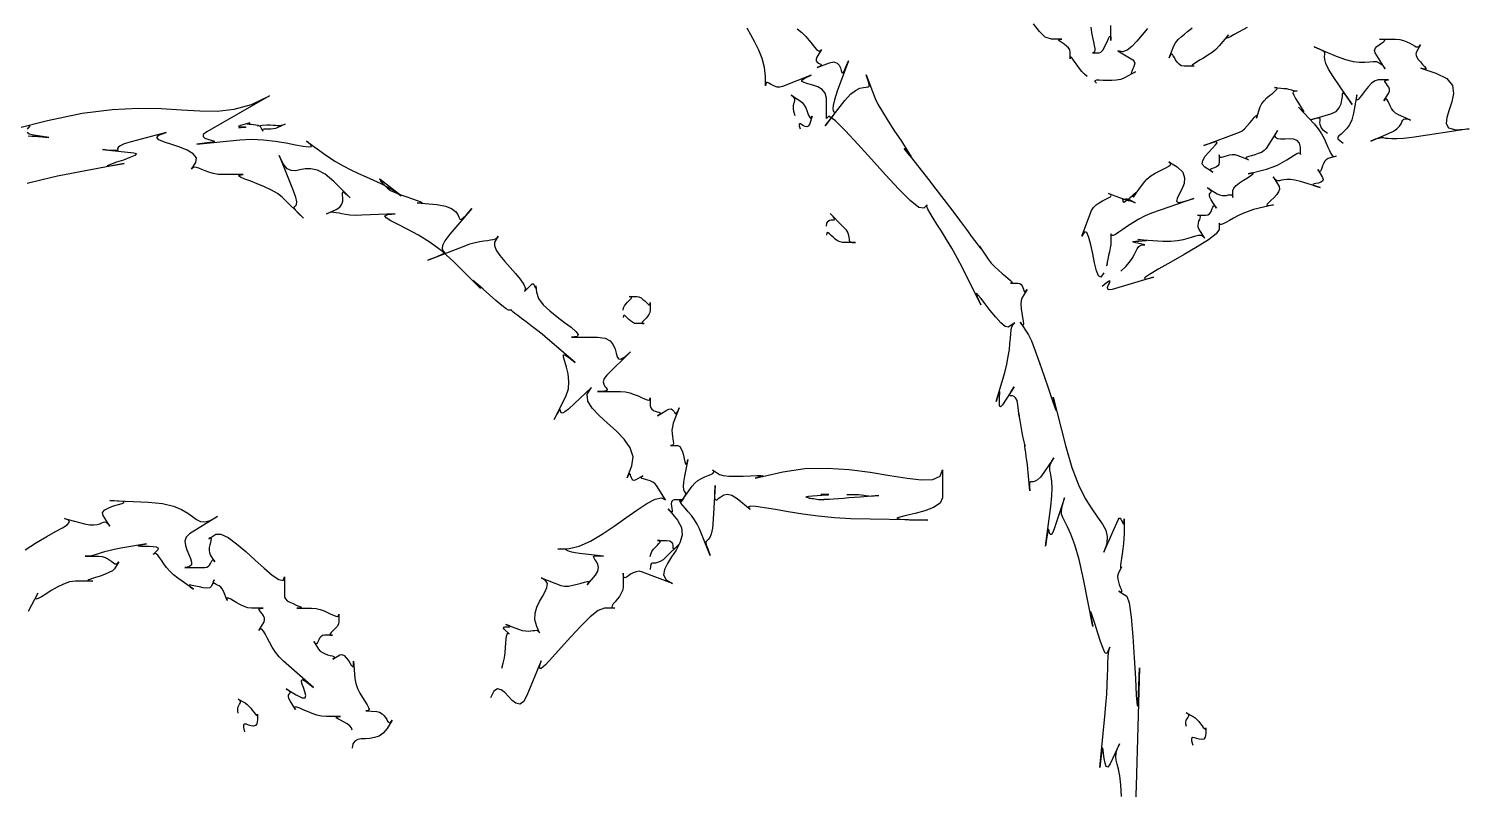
# Model space of a CAD drawing. Extents: x 20 to 243, y 20 to 241.
# Drawn here: x 123.4 to 229.7, y 131.6 to 187.8 of the extents above; entities that cross this region are included whole.
import ezdxf

# ---------------------------------------------------------------- set-up
doc = ezdxf.new("R2010")
doc.units = 0

msp = doc.modelspace()

# ---------------------------------------------------------------- linework, layer by layer
for points in [[(204.06, 131.1), (204.01, 131.96), (203.93, 132.62), (203.84, 133.11), (203.75, 133.48), (203.68, 133.78), (203.65, 134.04), (203.66, 134.3), (203.75, 134.61), (203.91, 135), (203.22, 133.51), (203.05, 133.27), (202.93, 133.31), (202.85, 133.56), (202.79, 133.9), (202.74, 134.27), (202.71, 134.56), (202.67, 134.7), (202.63, 134.58), (202.56, 134.12), (202.46, 133.24), (202.84, 137.01), (202.92, 137.87), (202.98, 138.65), (203.01, 139.36), (203.03, 139.98), (203.05, 140.52), (203.06, 140.99), (203.08, 141.38), (203.11, 141.7), (203.15, 141.95), (203.2, 142.12), (202.97, 141.65), (202.86, 141.69), (202.7, 142.02), (202.51, 142.54), (202.31, 143.16), (202.11, 143.79), (201.94, 144.33), (201.82, 144.68), (201.77, 144.75), (201.81, 144.44), (201.96, 143.66), (201.25, 147.15), (200.93, 148.59), (200.62, 149.68), (200.33, 150.46), (200.08, 151.01), (199.88, 151.4), (199.73, 151.69), (199.64, 151.95), (199.63, 152.24), (199.7, 152.62), (199.86, 153.16), (199.15, 151.01), (198.99, 150.6), (198.88, 150.44), (198.81, 150.44), (198.76, 150.56), (198.72, 150.7), (198.69, 150.82), (198.66, 150.83), (198.62, 150.67), (198.56, 150.28), (198.46, 149.58), (198.84, 152.51), (198.92, 153.29), (198.94, 153.89), (198.92, 154.36), (198.87, 154.71), (198.82, 154.99), (198.78, 155.2), (198.77, 155.39), (198.8, 155.59), (198.9, 155.81), (199.08, 156.1), (198.33, 155.01), (198.08, 154.68), (197.87, 154.48), (197.69, 154.38), (197.54, 154.34), (197.43, 154.34), (197.35, 154.33), (197.3, 154.3), (197.27, 154.2), (197.27, 154), (197.3, 153.67), (197.18, 155.01), (197.15, 155.28), (197.12, 155.58), (197.08, 155.9), (197.03, 156.21), (196.99, 156.5), (196.95, 156.74), (196.93, 156.93), (196.92, 157.04), (196.92, 157.06), (196.95, 156.96), (196.82, 157.51), (196.78, 157.71), (196.73, 157.97), (196.68, 158.27), (196.63, 158.57), (196.58, 158.86), (196.54, 159.11), (196.51, 159.29), (196.5, 159.38), (196.49, 159.35), (196.51, 159.18), (196.42, 160.01), (196.35, 160.33), (196.25, 160.53), (196.13, 160.63), (196.01, 160.67), (195.9, 160.67), (195.82, 160.68), (195.79, 160.72), (195.82, 160.82), (195.93, 161.01), (196.14, 161.34), (195.27, 160.01), (195.14, 159.87), (195.07, 159.92), (195.05, 160.1), (195.05, 160.36), (195.07, 160.63), (195.09, 160.86), (195.08, 161), (195.04, 160.98), (194.96, 160.76), (194.8, 160.26), (195.44, 162.41), (195.6, 163.03), (195.71, 163.59), (195.79, 164.09), (195.83, 164.54), (195.86, 164.93), (195.89, 165.26), (195.93, 165.55), (195.98, 165.77), (196.06, 165.95), (196.19, 166.06), (195.69, 165.76), (195.47, 165.8), (195.16, 166.07), (194.78, 166.48), (194.38, 166.97), (194, 167.47), (193.67, 167.89), (193.43, 168.17), (193.33, 168.23), (193.4, 167.99), (193.68, 167.39), (192.34, 170.08), (191.94, 170.86), (191.53, 171.58), (191.14, 172.23), (190.77, 172.83), (190.44, 173.35), (190.15, 173.79), (189.93, 174.16), (189.77, 174.45), (189.7, 174.66), (189.72, 174.77), (189.48, 174.54), (189.11, 174.59), (188.46, 175.1), (187.62, 175.94), (186.64, 177), (185.62, 178.14), (184.61, 179.27), (183.7, 180.25), (182.96, 180.98), (182.46, 181.32), (182.28, 181.16), (182.28, 182.65), (182.19, 183.02), (181.96, 183.29), (181.64, 183.48), (181.27, 183.62), (180.92, 183.71), (180.64, 183.8), (180.47, 183.88), (180.46, 183.99), (180.68, 184.14), (181.16, 184.36), (179.03, 183.51), (178.83, 183.46), (178.64, 183.47), (178.46, 183.53), (178.3, 183.61), (178.15, 183.69), (178.02, 183.76), (177.92, 183.81), (177.85, 183.8), (177.8, 183.73), (177.78, 183.57), (177.78, 184.26), (177.72, 184.93), (177.54, 185.58), (177.28, 186.21), (176.99, 186.79), (176.69, 187.33), (176.42, 187.82)], [(180.13, 187.78), (180.46, 187.51), (180.75, 187.21), (181, 186.92), (181.22, 186.65), (181.4, 186.42), (181.56, 186.25), (181.7, 186.15), (181.82, 186.14), (181.93, 186.25), (181.58, 185.69), (181.52, 185.53), (181.53, 185.41), (181.59, 185.32), (181.69, 185.25), (181.79, 185.2), (181.88, 185.16), (181.92, 185.12), (181.91, 185.07), (181.8, 185), (181.59, 184.91), (182.5, 185.26), (182.84, 185.33), (183.07, 185.25), (183.22, 185.09), (183.32, 184.89), (183.38, 184.69), (183.43, 184.54), (183.48, 184.49), (183.56, 184.59), (183.7, 184.89), (183.9, 185.42), (183.08, 183.18), (182.87, 182.54), (182.77, 182.12), (182.76, 181.86), (182.79, 181.72), (182.83, 181.65), (182.87, 181.59), (182.85, 181.51), (182.75, 181.35), (182.54, 181.07), (182.19, 180.61), (183.64, 182.48), (184.06, 182.94), (184.43, 183.23), (184.75, 183.39), (185.02, 183.45), (185.22, 183.47), (185.37, 183.49), (185.44, 183.55), (185.44, 183.68), (185.36, 183.94), (185.21, 184.37), (185.88, 182.62), (186.08, 182.22), (186.42, 181.64), (186.85, 180.95), (187.31, 180.23), (187.77, 179.55), (188.15, 178.96), (188.42, 178.53), (188.53, 178.34), (188.42, 178.45), (188.03, 178.93), (189.81, 176.65), (190.37, 175.93), (190.95, 175.17), (191.53, 174.4), (192.1, 173.65), (192.61, 172.97), (193.05, 172.38), (193.39, 171.93), (193.61, 171.64), (193.68, 171.56), (193.58, 171.72), (194.23, 170.76), (194.45, 170.47), (194.71, 170.2), (194.98, 169.95), (195.25, 169.72), (195.5, 169.52), (195.71, 169.34), (195.87, 169.2), (195.97, 169.1), (195.97, 169.03), (195.86, 169.01), (196.41, 169.01), (196.55, 168.98), (196.66, 168.9), (196.73, 168.79), (196.78, 168.67), (196.82, 168.55), (196.86, 168.44), (196.9, 168.37), (196.94, 168.35), (197.01, 168.4), (197.1, 168.53), (196.74, 167.94), (196.66, 167.72), (196.64, 167.44), (196.66, 167.11), (196.7, 166.78), (196.75, 166.46), (196.8, 166.19), (196.82, 165.99), (196.8, 165.89), (196.72, 165.93), (196.58, 166.12), (197.19, 165.19), (197.41, 164.74), (197.7, 164.01), (198.02, 163.11), (198.36, 162.14), (198.67, 161.2), (198.94, 160.39), (199.14, 159.82), (199.24, 159.6), (199.21, 159.82), (199.03, 160.58), (199.92, 157.01), (200.39, 155.39), (200.89, 154.11), (201.39, 153.11), (201.87, 152.33), (202.3, 151.72), (202.65, 151.21), (202.9, 150.76), (203.01, 150.3), (202.97, 149.77), (202.75, 149.13), (203.82, 151.54), (203.89, 151.64), (203.96, 151.64), (204.02, 151.58), (204.07, 151.47), (204.13, 151.36), (204.17, 151.26), (204.2, 151.21), (204.23, 151.23), (204.25, 151.35), (204.25, 151.61), (204.25, 150.51), (204.24, 150.16), (204.21, 149.78), (204.16, 149.39), (204.11, 149.02), (204.07, 148.67), (204.02, 148.38), (203.99, 148.15), (203.99, 148.01), (204, 147.98), (204.06, 148.07), (203.82, 147.53), (203.78, 147.36), (203.79, 147.16), (203.84, 146.95), (203.9, 146.75), (203.97, 146.56), (204.03, 146.4), (204.07, 146.28), (204.06, 146.21), (204, 146.2), (203.87, 146.26), (204.45, 145.9), (204.64, 145.41), (204.79, 144.35), (204.91, 142.92), (205.01, 141.34), (205.09, 139.82), (205.15, 138.58), (205.21, 137.82), (205.26, 137.77), (205.32, 138.63), (205.39, 140.61), (205.15, 131.88), (204.93, 125.88)], [(201.53, 184.25), (201.33, 184.42), (201.14, 184.63), (200.96, 184.85), (200.8, 185.08), (200.65, 185.29), (200.52, 185.47), (200.42, 185.6), (200.35, 185.68), (200.3, 185.67), (200.28, 185.57), (200.28, 186.08), (200.24, 186.23), (200.14, 186.37), (200, 186.5), (199.84, 186.63), (199.68, 186.73), (199.54, 186.83), (199.45, 186.9), (199.43, 186.96), (199.49, 186.99), (199.66, 187.01), (198.89, 187.01), (198.44, 187.17), (198, 187.58), (197.58, 188.15)], [(201.81, 187.89), (201.86, 187.5), (201.92, 187.13), (201.99, 186.81), (202.05, 186.54), (202.09, 186.31), (202.09, 186.15), (202.04, 186.04), (201.93, 186.01), (202.41, 186.01), (202.55, 186.06), (202.68, 186.21), (202.81, 186.41), (202.92, 186.64), (203.03, 186.87), (203.11, 187.06), (203.18, 187.2), (203.24, 187.23), (203.27, 187.15), (203.28, 186.91), (203.28, 188.01)], [(205.98, 187.81), (205.58, 187.33), (205.2, 186.87), (204.83, 186.47), (204.48, 186.19), (204.13, 186.07), (203.79, 186.15), (204.91, 185.48), (205.01, 185.37), (205.04, 185.23), (205.01, 185.07), (204.95, 184.91), (204.88, 184.76), (204.82, 184.63), (204.79, 184.53), (204.82, 184.48), (204.91, 184.5), (205.11, 184.59), (204.28, 184.15), (204.01, 184.04), (203.68, 183.99), (203.34, 183.96), (203, 183.96), (202.68, 183.97), (202.41, 183.98), (202.21, 183.98), (202.09, 183.94), (202.09, 183.88), (202.22, 183.76)], [(213.35, 187.86), (213.02, 187.7), (212.7, 187.53), (212.39, 187.36), (212.13, 187.21), (211.94, 187.11), (211.83, 187.08), (211.83, 187.15), (211.97, 187.33), (211.28, 186.51), (211.04, 186.26), (210.76, 186.03), (210.44, 185.82), (210.12, 185.62), (209.82, 185.45), (209.57, 185.3), (209.38, 185.17), (209.27, 185.08), (209.28, 185.03), (209.43, 185.01), (208.69, 185.01), (208.48, 185.05), (208.31, 185.16), (208.17, 185.31), (208.06, 185.48), (207.97, 185.65), (207.89, 185.79), (207.82, 185.88), (207.75, 185.9), (207.68, 185.83), (207.58, 185.63), (207.92, 186.51), (208.05, 186.75), (208.24, 186.98), (208.47, 187.19), (208.71, 187.39), (208.94, 187.57), (209.14, 187.72), (209.28, 187.84)], [(219.28, 180.05), (218.97, 180.28), (218.8, 180.5), (218.72, 180.7), (218.71, 180.87), (218.72, 181.01), (218.73, 181.12), (218.7, 181.18), (218.6, 181.19), (218.38, 181.15), (218.02, 181.05), (219.51, 181.49), (219.9, 181.68), (220.14, 181.94), (220.28, 182.24), (220.34, 182.54), (220.37, 182.79), (220.38, 182.97), (220.43, 183.04), (220.54, 182.96), (220.75, 182.69), (221.1, 182.2), (219.69, 184.26), (219.35, 184.8), (219.16, 185.22), (219.07, 185.52), (219.05, 185.73), (219.07, 185.87), (219.08, 185.98), (219.04, 186.06), (218.92, 186.15), (218.69, 186.28), (218.29, 186.45), (219.92, 185.76), (220.59, 185.51), (221.16, 185.37), (221.63, 185.32), (222.03, 185.32), (222.36, 185.34), (222.64, 185.36), (222.88, 185.35), (223.09, 185.27), (223.3, 185.11), (223.52, 184.82), (222.78, 186.01), (222.74, 186.17), (222.8, 186.32), (222.92, 186.46), (223.09, 186.6), (223.26, 186.71), (223.4, 186.81), (223.49, 186.89), (223.5, 186.95), (223.38, 186.99), (223.12, 187.01), (224.28, 187.01), (224.61, 186.98), (224.89, 186.91), (225.14, 186.82), (225.35, 186.71), (225.53, 186.61), (225.69, 186.51), (225.82, 186.45), (225.94, 186.44), (226.04, 186.48), (226.14, 186.59), (225.83, 186.08), (225.79, 185.91), (225.85, 185.72), (225.97, 185.52), (226.13, 185.33), (226.29, 185.15), (226.43, 184.99), (226.52, 184.87), (226.52, 184.8), (226.41, 184.8), (226.16, 184.86), (227.27, 184.51), (228.09, 184.1), (228.49, 183.59), (228.58, 183), (228.46, 182.39), (228.26, 181.79), (228.08, 181.24), (228.02, 180.78), (228.2, 180.46), (228.74, 180.31), (229.73, 180.38), (225.53, 179.76), (224.88, 179.68), (224.39, 179.65), (224.03, 179.65), (223.76, 179.67), (223.57, 179.69), (223.4, 179.72), (223.24, 179.72), (223.05, 179.69), (222.8, 179.62), (222.46, 179.49), (223.78, 180.04), (224.15, 180.22), (224.4, 180.4), (224.58, 180.59), (224.7, 180.76), (224.77, 180.91), (224.84, 181.03), (224.91, 181.11), (225.01, 181.14), (225.17, 181.12), (225.4, 181.03), (224.47, 181.44), (224.28, 181.56), (224.12, 181.72), (224, 181.9), (223.9, 182.09), (223.82, 182.27), (223.74, 182.42), (223.68, 182.54), (223.61, 182.59), (223.53, 182.57), (223.44, 182.46), (223.78, 183.01), (223.84, 183.17), (223.84, 183.32), (223.79, 183.46), (223.71, 183.6), (223.62, 183.71), (223.55, 183.81), (223.5, 183.89), (223.52, 183.95), (223.6, 183.99), (223.78, 184.01), (223.01, 184.01), (222.78, 183.94), (222.53, 183.76), (222.29, 183.51), (222.06, 183.23), (221.85, 182.95), (221.67, 182.71), (221.53, 182.55), (221.44, 182.5), (221.4, 182.61), (221.43, 182.91), (221.2, 181.56), (221.07, 181.06), (220.89, 180.68), (220.68, 180.39), (220.46, 180.17), (220.27, 180.01), (220.11, 179.88), (220.03, 179.77), (220.04, 179.66), (220.17, 179.52), (220.44, 179.33)], [(204.02, 169.89), (204.38, 170.22), (204.66, 170.54), (204.86, 170.83), (205.01, 171.1), (205.13, 171.34), (205.23, 171.54), (205.32, 171.69), (205.44, 171.79), (205.58, 171.84), (205.78, 171.82), (205.02, 172), (204.91, 172.04), (204.96, 172.07), (205.12, 172.09), (205.34, 172.11), (205.58, 172.12), (205.79, 172.14), (205.91, 172.15), (205.89, 172.16), (205.7, 172.18), (205.28, 172.21), (207.12, 172.11), (207.7, 172.1), (208.2, 172.15), (208.63, 172.22), (208.99, 172.32), (209.3, 172.41), (209.55, 172.49), (209.76, 172.54), (209.93, 172.53), (210.08, 172.46), (210.21, 172.31), (209.81, 172.97), (209.73, 173.13), (209.72, 173.29), (209.74, 173.44), (209.78, 173.58), (209.84, 173.7), (209.88, 173.8), (209.9, 173.89), (209.88, 173.95), (209.81, 173.99), (209.67, 174.01), (210.28, 174.01), (210.44, 174.04), (210.56, 174.12), (210.65, 174.24), (210.72, 174.37), (210.76, 174.5), (210.81, 174.62), (210.85, 174.69), (210.9, 174.72), (210.98, 174.67), (211.08, 174.53), (210.69, 175.16), (210.59, 175.35), (210.56, 175.48), (210.57, 175.58), (210.61, 175.65), (210.65, 175.7), (210.69, 175.75), (210.7, 175.79), (210.67, 175.85), (210.58, 175.93), (210.41, 176.04), (211.13, 175.6), (211.31, 175.51), (211.49, 175.47), (211.66, 175.47), (211.81, 175.48), (211.94, 175.51), (212.06, 175.53), (212.15, 175.53), (212.22, 175.51), (212.27, 175.44), (212.28, 175.32), (212.28, 175.84), (212.35, 176.01), (212.53, 176.2), (212.78, 176.4), (213.07, 176.6), (213.36, 176.78), (213.61, 176.94), (213.77, 177.06), (213.82, 177.13), (213.71, 177.14), (213.41, 177.07), (214.78, 177.42), (215.19, 177.55), (215.57, 177.71), (215.93, 177.9), (216.26, 178.1), (216.55, 178.28), (216.8, 178.44), (217, 178.56), (217.15, 178.61), (217.25, 178.6), (217.28, 178.49), (217.28, 179.03), (217.21, 179.34), (217.02, 179.53), (216.76, 179.62), (216.44, 179.65), (216.11, 179.64), (215.81, 179.64), (215.57, 179.66), (215.43, 179.76), (215.41, 179.95), (215.57, 180.28), (214.74, 178.94), (214.59, 178.78), (214.39, 178.65), (214.16, 178.56), (213.91, 178.48), (213.67, 178.41), (213.47, 178.36), (213.32, 178.31), (213.25, 178.25), (213.29, 178.19), (213.45, 178.11), (212.68, 178.41), (212.45, 178.47), (212.24, 178.47), (212.04, 178.45), (211.86, 178.4), (211.69, 178.34), (211.55, 178.3), (211.44, 178.27), (211.35, 178.28), (211.3, 178.35), (211.28, 178.48), (211.28, 177.92), (211.25, 177.77), (211.18, 177.66), (211.07, 177.58), (210.94, 177.52), (210.82, 177.48), (210.71, 177.44), (210.64, 177.4), (210.62, 177.35), (210.67, 177.28), (210.8, 177.19), (210.21, 177.55), (210.03, 177.78), (210.06, 178.06), (210.24, 178.37), (210.5, 178.68), (210.78, 178.96), (211.01, 179.2), (211.13, 179.37), (211.06, 179.43), (210.76, 179.37), (210.14, 179.17), (212.78, 180.14), (212.96, 180.24), (213.15, 180.4), (213.35, 180.61), (213.54, 180.83), (213.71, 181.04), (213.86, 181.23), (213.98, 181.36), (214.05, 181.41), (214.07, 181.36), (214.02, 181.18), (214.3, 182.01), (214.42, 182.25), (214.59, 182.47), (214.79, 182.67), (215, 182.85), (215.2, 183.01), (215.37, 183.15), (215.49, 183.26), (215.55, 183.35), (215.52, 183.41), (215.37, 183.45), (216.05, 183.38), (216.24, 183.36), (216.39, 183.33), (216.51, 183.3), (216.61, 183.27), (216.69, 183.24), (216.76, 183.21), (216.82, 183.2), (216.89, 183.19), (216.96, 183.19), (217.04, 183.2), (216.74, 183.13), (216.71, 183.05), (216.78, 182.87), (216.91, 182.62), (217.09, 182.35), (217.26, 182.08), (217.41, 181.85), (217.5, 181.69), (217.51, 181.64), (217.4, 181.73), (217.14, 182), (218.29, 180.77), (218.59, 180.4), (218.84, 180.03), (219.03, 179.68), (219.18, 179.34), (219.3, 179.04), (219.41, 178.78), (219.51, 178.58), (219.62, 178.43), (219.74, 178.36), (219.9, 178.38), (219.32, 178.19), (219.17, 178.1), (219.05, 177.97), (218.97, 177.82), (218.9, 177.66), (218.85, 177.5), (218.81, 177.36), (218.76, 177.27), (218.71, 177.23), (218.64, 177.26), (218.55, 177.38), (218.9, 176.81), (218.96, 176.65), (218.9, 176.53), (218.77, 176.45), (218.6, 176.39), (218.42, 176.36), (218.28, 176.33), (218.2, 176.29), (218.22, 176.24), (218.39, 176.16), (218.72, 176.05), (217.28, 176.51), (216.87, 176.61), (216.54, 176.66), (216.27, 176.66), (216.05, 176.63), (215.87, 176.59), (215.73, 176.56), (215.6, 176.56), (215.49, 176.59), (215.38, 176.69), (215.25, 176.86), (215.7, 176.14), (215.74, 175.94), (215.66, 175.73), (215.5, 175.51), (215.3, 175.29), (215.09, 175.1), (214.91, 174.93), (214.8, 174.81), (214.81, 174.73), (214.95, 174.73), (215.29, 174.79), (213.82, 174.43), (213.41, 174.3), (213.02, 174.14), (212.66, 173.97), (212.32, 173.79), (212.03, 173.62), (211.77, 173.48), (211.57, 173.37), (211.41, 173.32), (211.32, 173.33), (211.28, 173.42), (211.28, 172.97), (211.06, 172.65), (210.48, 172.2), (209.66, 171.68), (208.69, 171.12), (207.71, 170.56), (206.82, 170.06), (206.13, 169.65), (205.76, 169.38), (205.82, 169.29), (206.42, 169.43), (203.38, 168.54), (203.15, 168.5), (203.05, 168.56), (203.04, 168.67), (203.09, 168.82), (203.15, 168.96), (203.21, 169.09), (203.22, 169.15), (203.15, 169.14), (202.96, 169.02), (202.63, 168.76)], [(122.45, 180.41), (124.78, 181.01), (127.34, 181.55), (129.56, 181.83), (131.48, 181.92), (133.17, 181.89), (134.67, 181.79), (136.03, 181.71), (137.31, 181.7), (138.56, 181.84), (139.83, 182.19), (141.16, 182.82), (136.54, 180.17), (136.28, 179.97), (136.26, 179.82), (136.39, 179.7), (136.62, 179.62), (136.86, 179.55), (137.05, 179.5), (137.11, 179.46), (136.97, 179.41), (136.56, 179.35), (135.81, 179.27), (138.97, 179.59), (139.84, 179.62), (140.72, 179.58), (141.59, 179.48), (142.39, 179.35), (143.09, 179.22), (143.66, 179.11), (144.06, 179.06), (144.26, 179.08), (144.21, 179.21), (143.89, 179.48), (145.47, 178.35), (146.03, 177.97), (146.6, 177.65), (147.17, 177.36), (147.74, 177.1), (148.3, 176.85), (148.85, 176.61), (149.39, 176.36), (149.91, 176.09), (150.41, 175.79), (150.89, 175.45), (149.33, 176.66), (149.29, 176.69), (149.29, 176.67), (149.33, 176.62), (149.38, 176.55), (149.44, 176.48), (149.5, 176.41), (149.52, 176.38), (149.52, 176.38), (149.46, 176.43), (149.33, 176.56), (149.88, 176.01), (150.11, 175.85), (150.45, 175.68), (150.87, 175.51), (151.3, 175.36), (151.72, 175.22), (152.08, 175.09), (152.34, 175), (152.45, 174.93), (152.37, 174.91), (152.06, 174.92), (153.52, 174.8), (154.17, 174.69), (154.61, 174.51), (154.89, 174.29), (155.06, 174.06), (155.15, 173.86), (155.22, 173.73), (155.31, 173.69), (155.45, 173.79), (155.7, 174.04), (156.1, 174.5), (154.48, 172.62), (154.1, 172.13), (153.93, 171.79), (153.91, 171.56), (153.97, 171.42), (154.05, 171.33), (154.11, 171.27), (154.08, 171.21), (153.9, 171.11), (153.51, 170.95), (152.86, 170.69), (155.53, 171.74), (155.96, 171.89), (156.35, 172), (156.7, 172.08), (157, 172.12), (157.27, 172.16), (157.49, 172.19), (157.68, 172.23), (157.84, 172.28), (157.97, 172.35), (158.06, 172.46), (157.79, 172.03), (157.77, 171.77), (157.91, 171.43), (158.18, 171.03), (158.54, 170.6), (158.94, 170.15), (159.34, 169.71), (159.68, 169.29), (159.94, 168.91), (160.06, 168.6), (159.99, 168.38), (160.56, 168.95), (160.6, 168.96), (160.64, 168.94), (160.68, 168.88), (160.72, 168.82), (160.75, 168.75), (160.78, 168.69), (160.81, 168.65), (160.82, 168.65), (160.83, 168.69), (160.82, 168.8), (160.87, 168.34), (161.03, 167.87), (161.38, 167.41), (161.86, 166.95), (162.41, 166.51), (162.95, 166.1), (163.43, 165.74), (163.79, 165.44), (163.95, 165.21), (163.87, 165.06), (163.47, 165.01), (165.39, 165.01), (165.94, 164.93), (166.31, 164.73), (166.54, 164.45), (166.68, 164.13), (166.77, 163.82), (166.84, 163.57), (166.94, 163.41), (167.11, 163.39), (167.39, 163.55), (167.82, 163.94), (166.08, 162.21), (165.88, 161.95), (165.81, 161.72), (165.84, 161.54), (165.92, 161.38), (166.02, 161.26), (166.09, 161.16), (166.1, 161.09), (166.01, 161.04), (165.78, 161.01), (165.37, 161.01), (167.08, 161.01), (167.44, 160.98), (167.78, 160.9), (168.09, 160.79), (168.38, 160.67), (168.64, 160.55), (168.86, 160.45), (169.04, 160.38), (169.17, 160.36), (169.25, 160.4), (169.28, 160.53), (169.28, 159.95), (169.31, 159.8), (169.4, 159.69), (169.52, 159.61), (169.65, 159.55), (169.79, 159.51), (169.9, 159.48), (169.98, 159.44), (170, 159.39), (169.95, 159.31), (169.81, 159.21), (170.45, 159.61), (170.66, 159.7), (170.81, 159.71), (170.93, 159.65), (171.01, 159.56), (171.07, 159.46), (171.12, 159.38), (171.16, 159.35), (171.22, 159.39), (171.3, 159.53), (171.41, 159.79), (170.98, 158.67), (170.91, 158.4), (170.88, 158.15), (170.89, 157.91), (170.91, 157.69), (170.95, 157.49), (170.98, 157.33), (170.99, 157.19), (170.97, 157.09), (170.91, 157.03), (170.78, 157.01), (171.31, 157.01), (171.46, 156.94), (171.57, 156.78), (171.66, 156.55), (171.73, 156.29), (171.79, 156.04), (171.84, 155.82), (171.88, 155.67), (171.93, 155.62), (171.99, 155.72), (172.06, 155.99), (171.8, 154.76), (171.72, 154.3), (171.7, 153.98), (171.73, 153.77), (171.78, 153.64), (171.83, 153.56), (171.88, 153.49), (171.88, 153.42), (171.84, 153.3), (171.73, 153.1), (171.52, 152.81), (172.37, 154.01), (172.57, 154.23), (172.8, 154.42), (173.05, 154.57), (173.31, 154.69), (173.54, 154.79), (173.74, 154.88), (173.89, 154.96), (173.98, 155.04), (173.97, 155.12), (173.87, 155.22), (174.4, 154.87), (174.66, 154.79), (175.08, 154.75), (175.59, 154.75), (176.14, 154.76), (176.68, 154.78), (177.14, 154.8), (177.46, 154.8), (177.59, 154.78), (177.47, 154.72), (177.03, 154.61), (179.06, 155.07), (180.69, 155.31), (182.34, 155.35), (183.96, 155.24), (185.52, 155.04), (186.96, 154.81), (188.24, 154.61), (189.31, 154.49), (190.14, 154.51), (190.67, 154.74), (190.85, 155.21), (190.85, 153.14), (190.67, 152.76), (190.19, 152.44), (189.54, 152.19), (188.83, 151.99), (188.18, 151.84), (187.69, 151.72), (187.49, 151.64), (187.7, 151.58), (188.42, 151.54), (189.77, 151.5), (184.08, 151.61), (182.87, 151.67), (181.68, 151.79), (180.53, 151.94), (179.46, 152.11), (178.51, 152.28), (177.7, 152.42), (177.08, 152.51), (176.67, 152.53), (176.51, 152.47), (176.64, 152.29), (175.69, 153.08), (175.3, 153.32), (174.97, 153.39), (174.7, 153.34), (174.48, 153.21), (174.3, 153.08), (174.18, 152.98), (174.09, 152.97), (174.05, 153.12), (174.04, 153.46), (174.07, 154.06), (173.93, 151.58), (173.87, 150.92), (173.78, 150.48), (173.67, 150.22), (173.56, 150.07), (173.47, 150), (173.4, 149.94), (173.38, 149.85), (173.41, 149.69), (173.52, 149.39), (173.71, 148.9), (172.91, 150.87), (172.74, 151.22), (172.54, 151.54), (172.31, 151.85), (172.08, 152.13), (171.86, 152.38), (171.68, 152.59), (171.54, 152.77), (171.47, 152.9), (171.48, 152.98), (171.59, 153.01), (171.04, 153.01), (170.91, 152.96), (170.84, 152.86), (170.83, 152.7), (170.84, 152.53), (170.86, 152.36), (170.89, 152.21), (170.89, 152.12), (170.85, 152.09), (170.75, 152.16), (170.59, 152.34), (171.28, 151.51), (171.59, 150.95), (171.62, 150.39), (171.47, 149.84), (171.18, 149.3), (170.85, 148.79), (170.54, 148.3), (170.32, 147.86), (170.26, 147.46), (170.44, 147.11), (170.93, 146.82), (168.71, 147.67), (168.46, 147.73), (168.23, 147.7), (168.02, 147.62), (167.83, 147.51), (167.67, 147.39), (167.53, 147.29), (167.43, 147.24), (167.35, 147.26), (167.3, 147.37), (167.28, 147.59), (167.28, 146.61), (167.24, 146.35), (167.14, 146.11), (167, 145.88), (166.84, 145.67), (166.68, 145.48), (166.55, 145.32), (166.46, 145.19), (166.43, 145.09), (166.49, 145.03), (166.66, 145.01), (165.9, 145.01), (165.44, 144.83), (164.84, 144.36), (164.15, 143.68), (163.42, 142.9), (162.71, 142.1), (162.06, 141.38), (161.54, 140.83), (161.19, 140.54), (161.07, 140.61), (161.23, 141.13), (160.17, 138.55), (159.91, 138.09), (159.64, 137.93), (159.36, 137.99), (159.09, 138.2), (158.81, 138.49), (158.53, 138.78), (158.26, 138.99), (157.99, 139.05), (157.73, 138.87), (157.48, 138.4)], [(179.98, 181.36), (179.88, 181.66), (179.85, 181.9), (179.85, 182.09), (179.88, 182.25), (179.92, 182.37), (179.95, 182.48), (179.96, 182.57), (179.93, 182.66), (179.85, 182.76), (179.69, 182.87), (180.35, 182.47), (180.5, 182.33), (180.64, 182.15), (180.75, 181.95), (180.84, 181.74), (180.92, 181.53), (180.99, 181.36), (181.05, 181.24), (181.11, 181.18), (181.16, 181.2), (181.22, 181.32), (181.02, 180.71), (180.94, 180.58), (180.84, 180.54), (180.71, 180.56), (180.59, 180.62), (180.47, 180.69), (180.36, 180.75), (180.29, 180.77), (180.26, 180.74), (180.27, 180.62), (180.35, 180.4)], [(140.28, 180.62), (140.66, 180.66), (140.97, 180.68), (141.23, 180.68), (141.44, 180.66), (141.62, 180.65), (141.77, 180.64), (141.91, 180.63), (142.04, 180.65), (142.18, 180.68), (142.33, 180.74), (141.78, 180.48), (141.61, 180.42), (141.44, 180.38), (141.27, 180.36), (141.11, 180.36), (140.97, 180.36), (140.84, 180.36), (140.75, 180.36), (140.68, 180.34), (140.65, 180.3), (140.67, 180.23), (140.53, 180.51), (140.46, 180.58), (140.33, 180.63), (140.17, 180.66), (139.99, 180.69), (139.82, 180.7), (139.67, 180.72), (139.57, 180.73), (139.53, 180.76), (139.57, 180.79), (139.72, 180.84), (139.03, 180.64), (138.9, 180.59), (138.89, 180.56), (138.96, 180.54), (139.09, 180.53), (139.23, 180.53), (139.35, 180.53), (139.41, 180.52), (139.38, 180.5), (139.23, 180.48), (138.91, 180.43)], [(123.36, 179.88), (123.62, 179.86), (123.81, 179.85), (123.96, 179.84), (124.09, 179.83), (124.23, 179.83), (124.39, 179.81), (124.6, 179.78), (124.88, 179.74), (123.78, 179.92), (123.43, 180.01), (123.27, 180.12)], [(158.31, 140.58), (158.43, 140.95), (158.51, 141.34), (158.56, 141.73), (158.6, 142.1), (158.62, 142.43), (158.64, 142.72), (158.67, 142.94), (158.71, 143.09), (158.77, 143.15), (158.86, 143.1), (158.5, 143.46), (158.44, 143.54), (158.46, 143.6), (158.54, 143.62), (158.66, 143.63), (158.78, 143.63), (158.88, 143.64), (158.94, 143.65), (158.93, 143.67), (158.83, 143.73), (158.62, 143.81), (159.56, 143.45), (159.83, 143.37), (160.07, 143.33), (160.27, 143.32), (160.46, 143.33), (160.61, 143.36), (160.75, 143.37), (160.86, 143.38), (160.96, 143.35), (161.04, 143.29), (161.11, 143.18), (160.9, 143.65), (160.76, 144.15), (160.78, 144.63), (160.91, 145.07), (161.1, 145.49), (161.32, 145.88), (161.52, 146.23), (161.65, 146.54), (161.68, 146.82), (161.55, 147.05), (161.23, 147.24), (162.67, 146.69), (162.94, 146.63), (163.24, 146.64), (163.56, 146.7), (163.88, 146.78), (164.18, 146.86), (164.43, 146.93), (164.63, 146.98), (164.74, 146.97), (164.74, 146.89), (164.63, 146.72), (165.23, 147.45), (165.41, 147.74), (165.45, 148.01), (165.4, 148.24), (165.3, 148.44), (165.19, 148.61), (165.1, 148.74), (165.08, 148.83), (165.16, 148.87), (165.4, 148.88), (165.82, 148.84), (164.06, 149.05), (163.73, 149.1), (163.49, 149.15), (163.32, 149.2), (163.19, 149.25), (163.1, 149.29), (163.02, 149.33), (162.93, 149.36), (162.82, 149.37), (162.67, 149.38), (162.46, 149.37), (163.28, 149.42), (164.04, 149.59), (164.86, 149.95), (165.73, 150.46), (166.61, 151.05), (167.48, 151.67), (168.29, 152.25), (169.02, 152.73), (169.63, 153.05), (170.11, 153.16), (170.4, 153), (169.74, 154.07), (169.62, 154.21), (169.46, 154.32), (169.28, 154.4), (169.1, 154.46), (168.92, 154.51), (168.77, 154.55), (168.66, 154.59), (168.61, 154.64), (168.63, 154.7), (168.73, 154.78), (168.22, 154.47), (168.09, 154.42), (168, 154.45), (167.93, 154.53), (167.88, 154.64), (167.84, 154.76), (167.81, 154.86), (167.78, 154.92), (167.73, 154.92), (167.67, 154.83), (167.58, 154.63), (167.92, 155.51), (168.01, 156.19), (167.79, 156.85), (167.35, 157.48), (166.76, 158.09), (166.12, 158.67), (165.5, 159.24), (164.99, 159.78), (164.67, 160.3), (164.62, 160.81), (164.93, 161.29), (163.23, 159.7), (162.98, 159.49), (162.81, 159.41), (162.72, 159.43), (162.67, 159.51), (162.65, 159.6), (162.63, 159.66), (162.6, 159.67), (162.52, 159.58), (162.39, 159.34), (162.18, 158.93), (163.05, 160.64), (163.23, 161.19), (163.27, 161.75), (163.21, 162.3), (163.09, 162.79), (162.97, 163.21), (162.87, 163.53), (162.86, 163.7), (162.97, 163.72), (163.24, 163.53), (163.73, 163.13), (161.7, 164.89), (161.29, 165.23), (160.89, 165.56), (160.49, 165.86), (160.12, 166.14), (159.78, 166.38), (159.49, 166.6), (159.27, 166.77), (159.11, 166.9), (159.04, 166.98), (159.06, 167.01), (158.81, 167.01), (158.64, 167.1), (158.31, 167.36), (157.88, 167.72), (157.41, 168.14), (156.94, 168.55), (156.55, 168.9), (156.27, 169.13), (156.18, 169.2), (156.31, 169.05), (156.74, 168.61), (154.78, 170.58), (153.93, 171.34), (153.04, 171.99), (152.17, 172.53), (151.37, 172.97), (150.67, 173.33), (150.12, 173.61), (149.78, 173.82), (149.69, 173.97), (149.9, 174.07), (150.45, 174.12), (147.99, 174.01), (147.51, 174), (147.11, 174.02), (146.79, 174.06), (146.52, 174.11), (146.3, 174.16), (146.1, 174.2), (145.93, 174.22), (145.76, 174.23), (145.58, 174.19), (145.38, 174.12), (146.1, 174.44), (146.36, 174.61), (146.5, 174.82), (146.57, 175.05), (146.58, 175.29), (146.56, 175.49), (146.55, 175.65), (146.58, 175.73), (146.66, 175.72), (146.84, 175.58), (147.13, 175.3), (145.92, 176.51), (145.28, 177.05), (144.72, 177.34), (144.23, 177.45), (143.8, 177.43), (143.42, 177.36), (143.08, 177.3), (142.77, 177.31), (142.47, 177.45), (142.17, 177.8), (141.87, 178.42), (142.91, 175.84), (143.09, 175.34), (143.15, 175), (143.14, 174.8), (143.08, 174.69), (143.01, 174.64), (142.96, 174.6), (142.97, 174.53), (143.07, 174.4), (143.29, 174.17), (143.67, 173.79), (142.1, 175.34), (141.75, 175.61), (141.31, 175.87), (140.8, 176.11), (140.27, 176.32), (139.78, 176.52), (139.35, 176.68), (139.04, 176.82), (138.89, 176.92), (138.94, 176.98), (139.23, 177.01), (137.79, 177.01), (137.38, 177.03), (137.02, 177.1), (136.7, 177.19), (136.42, 177.29), (136.17, 177.39), (135.96, 177.48), (135.79, 177.54), (135.64, 177.56), (135.51, 177.52), (135.41, 177.41), (135.72, 177.9), (135.78, 178.25), (135.54, 178.55), (135.1, 178.81), (134.54, 179.03), (133.95, 179.23), (133.41, 179.41), (133.01, 179.58), (132.84, 179.75), (132.99, 179.92), (133.54, 180.12), (130.95, 179.44), (130.44, 179.28), (130.14, 179.14), (130, 179.02), (129.96, 178.93), (129.97, 178.85), (129.98, 178.8), (129.92, 178.78), (129.75, 178.78), (129.41, 178.8), (128.85, 178.86), (131.15, 178.63), (131.35, 178.56), (131.22, 178.43), (130.86, 178.27), (130.38, 178.09), (129.87, 177.92), (129.44, 177.77), (129.18, 177.67), (129.19, 177.63), (129.58, 177.68), (130.44, 177.83), (126.67, 177.13), (125.53, 176.9), (124.39, 176.63), (123.28, 176.35)], [(123.31, 180.37), (123.41, 180.48), (123.48, 180.57), (123.47, 180.61), (123.33, 180.61)], [(202.75, 169.76), (202.54, 169.45), (202.37, 169.54), (202.21, 169.92), (202.07, 170.49), (201.94, 171.16), (201.8, 171.82), (201.66, 172.38), (201.51, 172.74), (201.34, 172.8), (201.14, 172.47), (201.86, 174.36), (202, 174.59), (202.19, 174.78), (202.42, 174.94), (202.67, 175.08), (202.9, 175.19), (203.11, 175.29), (203.25, 175.38), (203.31, 175.46), (203.27, 175.54), (203.1, 175.63), (203.91, 175.32), (204.12, 175.24), (204.3, 175.18), (204.44, 175.14), (204.56, 175.11), (204.65, 175.09), (204.73, 175.07), (204.81, 175.05), (204.88, 175.02), (204.97, 174.98), (205.07, 174.93), (204.7, 175.13), (204.6, 175.18), (204.51, 175.2), (204.43, 175.2), (204.36, 175.19), (204.3, 175.18), (204.24, 175.17), (204.2, 175.17), (204.16, 175.18), (204.13, 175.22), (204.11, 175.28), (204.18, 175.01), (204.24, 174.98), (204.36, 175.04), (204.52, 175.15), (204.69, 175.31), (204.87, 175.46), (205.01, 175.6), (205.12, 175.68), (205.15, 175.69), (205.09, 175.59), (204.93, 175.35), (205.69, 176.38), (205.94, 176.67), (206.23, 176.91), (206.54, 177.11), (206.85, 177.27), (207.13, 177.41), (207.38, 177.54), (207.57, 177.64), (207.67, 177.74), (207.68, 177.85), (207.56, 177.95), (208.17, 177.58), (208.58, 177.2), (208.72, 176.78), (208.68, 176.35), (208.52, 175.94), (208.32, 175.57), (208.17, 175.26), (208.12, 175.05), (208.26, 174.96), (208.67, 175.02), (209.41, 175.25), (206.28, 174.16), (205.8, 173.96), (205.34, 173.72), (204.91, 173.46), (204.51, 173.21), (204.16, 172.96), (203.86, 172.76), (203.62, 172.6), (203.44, 172.52), (203.32, 172.52), (203.28, 172.64), (203.28, 172.06), (203.27, 171.85), (203.23, 171.6), (203.18, 171.32), (203.11, 171.04), (203.05, 170.78), (203, 170.55), (202.97, 170.38), (202.96, 170.29), (202.98, 170.31), (203.04, 170.44)], [(182.28, 173.21), (182.31, 173.43), (182.4, 173.57), (182.52, 173.64), (182.64, 173.67), (182.77, 173.67), (182.86, 173.68), (182.9, 173.7), (182.88, 173.77), (182.77, 173.91), (182.55, 174.14), (183.48, 173.21), (183.71, 172.95), (183.85, 172.72), (183.92, 172.54), (183.94, 172.38), (183.95, 172.26), (183.95, 172.16), (183.98, 172.09), (184.05, 172.04), (184.19, 172.01), (184.42, 172.01), (183.48, 172.01), (183.29, 172.04), (183.1, 172.13), (182.93, 172.25), (182.77, 172.39), (182.63, 172.52), (182.51, 172.64), (182.42, 172.72), (182.34, 172.74), (182.3, 172.69), (182.28, 172.55)], [(167.28, 167.01), (167.31, 167.17), (167.38, 167.32), (167.48, 167.46), (167.6, 167.6), (167.71, 167.71), (167.81, 167.81), (167.88, 167.89), (167.9, 167.95), (167.85, 167.99), (167.73, 168.01), (168.28, 168.01), (168.44, 167.98), (168.6, 167.91), (168.74, 167.8), (168.87, 167.69), (168.99, 167.57), (169.09, 167.48), (169.17, 167.41), (169.23, 167.39), (169.27, 167.44), (169.28, 167.56), (169.28, 167.01), (169.25, 166.84), (169.18, 166.69), (169.08, 166.55), (168.97, 166.42), (168.85, 166.3), (168.75, 166.2), (168.69, 166.12), (168.67, 166.06), (168.71, 166.02), (168.83, 166.01), (168.28, 166.01), (168.12, 166.03), (167.97, 166.11), (167.82, 166.21), (167.69, 166.32), (167.58, 166.44), (167.48, 166.54), (167.39, 166.6), (167.33, 166.62), (167.3, 166.58), (167.28, 166.46)], [(183.78, 153.41), (184.28, 153.4), (184.64, 153.39), (184.88, 153.37), (185.05, 153.34), (185.18, 153.32), (185.28, 153.3), (185.4, 153.29), (185.57, 153.28), (185.81, 153.29), (186.16, 153.32), (184.78, 153.21), (184.36, 153.17), (183.94, 153.14), (183.54, 153.11), (183.15, 153.09), (182.8, 153.06), (182.5, 153.04), (182.26, 153.03), (182.1, 153.02), (182.03, 153.01), (182.06, 153.01), (181.78, 153.01), (181.69, 153.01), (181.57, 153.03), (181.45, 153.05), (181.33, 153.07), (181.21, 153.09), (181.11, 153.11), (181.04, 153.13), (181, 153.13), (181, 153.12), (181.06, 153.1), (180.78, 153.21), (180.8, 153.24), (180.97, 153.27), (181.26, 153.3), (181.6, 153.32), (181.94, 153.35), (182.23, 153.37), (182.42, 153.38), (182.46, 153.4), (182.29, 153.4), (181.86, 153.41)], [(123.14, 149.31), (123.96, 149.85), (124.72, 150.3), (125.36, 150.66), (125.88, 150.94), (126.24, 151.17), (126.4, 151.35), (126.34, 151.5), (126.03, 151.62), (127.52, 151.23), (127.9, 151.16), (128.21, 151.15), (128.45, 151.18), (128.64, 151.24), (128.79, 151.3), (128.91, 151.35), (129.02, 151.37), (129.12, 151.35), (129.23, 151.25), (129.37, 151.06), (128.88, 151.84), (128.85, 152.07), (129.02, 152.26), (129.31, 152.42), (129.66, 152.55), (130.01, 152.66), (130.29, 152.74), (130.44, 152.81), (130.38, 152.87), (130.05, 152.91), (129.39, 152.95), (132.23, 152.84), (133.27, 152.74), (134.07, 152.54), (134.68, 152.3), (135.13, 152.03), (135.48, 151.77), (135.78, 151.55), (136.07, 151.41), (136.39, 151.38), (136.8, 151.49), (137.34, 151.78), (135.27, 150.5), (135.01, 150.25), (134.92, 149.96), (134.96, 149.64), (135.07, 149.31), (135.21, 148.98), (135.34, 148.68), (135.42, 148.41), (135.41, 148.2), (135.25, 148.06), (134.91, 148.01), (136.4, 148.01), (136.55, 148.03), (136.66, 148.1), (136.74, 148.19), (136.81, 148.3), (136.86, 148.41), (136.9, 148.5), (136.95, 148.56), (137, 148.58), (137.06, 148.54), (137.14, 148.42), (136.82, 148.94), (136.76, 149.1), (136.74, 149.29), (136.75, 149.48), (136.79, 149.67), (136.83, 149.85), (136.87, 150), (136.88, 150.12), (136.87, 150.18), (136.8, 150.19), (136.68, 150.13), (137.21, 150.46), (137.58, 150.48), (138.11, 150.22), (138.73, 149.76), (139.41, 149.18), (140.11, 148.55), (140.77, 147.95), (141.37, 147.44), (141.85, 147.12), (142.17, 147.05), (142.28, 147.31), (142.28, 145.82), (142.34, 145.69), (142.48, 145.56), (142.68, 145.45), (142.92, 145.34), (143.14, 145.24), (143.34, 145.16), (143.47, 145.1), (143.51, 145.05), (143.42, 145.02), (143.18, 145.01), (144.28, 145.01), (144.61, 144.98), (144.91, 144.91), (145.2, 144.8), (145.46, 144.69), (145.69, 144.57), (145.89, 144.48), (146.06, 144.41), (146.18, 144.39), (146.26, 144.44), (146.28, 144.56), (146.28, 144.01), (146.25, 143.84), (146.18, 143.69), (146.07, 143.55), (145.95, 143.42), (145.83, 143.3), (145.72, 143.2), (145.65, 143.12), (145.63, 143.06), (145.68, 143.02), (145.81, 143.01), (145.22, 143.01), (145.07, 142.98), (144.95, 142.9), (144.86, 142.8), (144.8, 142.68), (144.75, 142.57), (144.7, 142.47), (144.66, 142.4), (144.6, 142.38), (144.54, 142.43), (144.45, 142.55), (144.79, 141.99), (144.92, 141.84), (145.08, 141.73), (145.27, 141.64), (145.46, 141.57), (145.64, 141.52), (145.8, 141.48), (145.91, 141.43), (145.96, 141.38), (145.95, 141.32), (145.84, 141.23), (146.36, 141.55), (146.51, 141.58), (146.67, 141.51), (146.82, 141.35), (146.97, 141.16), (147.09, 140.96), (147.2, 140.8), (147.29, 140.69), (147.35, 140.68), (147.38, 140.8), (147.37, 141.09), (147.47, 139.82), (147.53, 139.44), (147.66, 139.08), (147.84, 138.73), (148.03, 138.41), (148.21, 138.13), (148.37, 137.88), (148.48, 137.68), (148.52, 137.54), (148.46, 137.46), (148.29, 137.44), (149.09, 137.37), (149.3, 137.32), (149.48, 137.21), (149.61, 137.08), (149.73, 136.93), (149.82, 136.79), (149.89, 136.67), (149.97, 136.58), (150.04, 136.55), (150.13, 136.6), (150.23, 136.73), (149.85, 136.12), (149.57, 135.78), (149.26, 135.56), (148.92, 135.45), (148.58, 135.39), (148.25, 135.37), (147.94, 135.36), (147.68, 135.31), (147.47, 135.2), (147.33, 134.99), (147.28, 134.66)], [(169.28, 148.81), (169.31, 149), (169.4, 149.18), (169.52, 149.36), (169.66, 149.51), (169.8, 149.65), (169.92, 149.77), (170, 149.87), (170.02, 149.94), (169.97, 149.99), (169.82, 150.01), (170.48, 150.01), (170.71, 149.97), (170.85, 149.89), (170.92, 149.77), (170.94, 149.64), (170.95, 149.52), (170.95, 149.43), (170.98, 149.39), (171.05, 149.41), (171.19, 149.52), (171.42, 149.74), (170.48, 148.81), (170.22, 148.58), (170, 148.44), (169.81, 148.37), (169.66, 148.34), (169.53, 148.34), (169.44, 148.34), (169.36, 148.31), (169.32, 148.24), (169.29, 148.1), (169.28, 147.87)], [(147.28, 136.01), (147.23, 136.17), (147.09, 136.32), (146.89, 136.46), (146.67, 136.6), (146.45, 136.71), (146.25, 136.81), (146.13, 136.89), (146.09, 136.95), (146.17, 136.99), (146.41, 137.01), (145.34, 137.01), (145.01, 137.04), (144.66, 137.12), (144.31, 137.24), (143.97, 137.37), (143.66, 137.5), (143.4, 137.62), (143.19, 137.69), (143.06, 137.72), (143.02, 137.67), (143.08, 137.53), (142.69, 138.16), (142.59, 138.35), (142.56, 138.48), (142.57, 138.58), (142.61, 138.65), (142.65, 138.7), (142.69, 138.75), (142.7, 138.79), (142.67, 138.85), (142.58, 138.93), (142.41, 139.04), (143.13, 138.6), (143.58, 138.38), (143.8, 138.38), (143.84, 138.56), (143.78, 138.83), (143.67, 139.15), (143.56, 139.45), (143.52, 139.66), (143.61, 139.73), (143.89, 139.58), (144.41, 139.16), (142.19, 141.09), (141.87, 141.41), (141.6, 141.76), (141.36, 142.13), (141.16, 142.49), (140.99, 142.82), (140.85, 143.11), (140.72, 143.32), (140.61, 143.45), (140.5, 143.48), (140.39, 143.37), (140.75, 143.95), (140.81, 144.12), (140.8, 144.28), (140.73, 144.44), (140.64, 144.57), (140.54, 144.7), (140.45, 144.8), (140.4, 144.89), (140.41, 144.95), (140.5, 144.99), (140.7, 145.01), (139.84, 145.01), (139.57, 145.04), (139.3, 145.13), (139.02, 145.26), (138.76, 145.4), (138.52, 145.55), (138.31, 145.67), (138.15, 145.75), (138.05, 145.77), (138.01, 145.72), (138.05, 145.57), (137.77, 146.26), (137.67, 146.43), (137.57, 146.56), (137.45, 146.65), (137.34, 146.71), (137.24, 146.76), (137.15, 146.8), (137.09, 146.84), (137.05, 146.9), (137.04, 146.99), (137.08, 147.11), (136.88, 146.62), (136.76, 146.52), (136.55, 146.49), (136.28, 146.51), (135.99, 146.57), (135.7, 146.63), (135.46, 146.69), (135.29, 146.72), (135.23, 146.69), (135.3, 146.59), (135.55, 146.4), (134.4, 147.21), (134.08, 147.47), (133.8, 147.74), (133.57, 148.02), (133.37, 148.29), (133.2, 148.54), (133.05, 148.75), (132.92, 148.91), (132.81, 149.02), (132.7, 149.04), (132.59, 148.98), (132.96, 149.35), (132.97, 149.44), (132.82, 149.5), (132.57, 149.53), (132.26, 149.55), (131.95, 149.56), (131.68, 149.57), (131.51, 149.59), (131.48, 149.62), (131.66, 149.67), (132.08, 149.75), (130.2, 149.43), (129.69, 149.33), (129.3, 149.24), (128.99, 149.16), (128.74, 149.08), (128.54, 149.02), (128.37, 148.96), (128.21, 148.91), (128.04, 148.87), (127.83, 148.85), (127.57, 148.85), (128.54, 148.84), (128.81, 148.82), (129.04, 148.75), (129.23, 148.65), (129.39, 148.55), (129.53, 148.44), (129.66, 148.35), (129.76, 148.29), (129.86, 148.27), (129.95, 148.31), (130.04, 148.42), (129.73, 147.92), (129.57, 147.77), (129.32, 147.63), (129, 147.5), (128.66, 147.38), (128.33, 147.27), (128.04, 147.18), (127.84, 147.11), (127.76, 147.05), (127.84, 147.02), (128.12, 147.01), (126.84, 147.01), (126.4, 146.94), (125.95, 146.78), (125.49, 146.56), (125.05, 146.3), (124.66, 146.05), (124.33, 145.84), (124.08, 145.71), (123.94, 145.68), (123.93, 145.81), (124.06, 146.11), (123.36, 144.76)], [(138.86, 137.26), (138.82, 137.44), (138.82, 137.6), (138.85, 137.73), (138.9, 137.83), (138.96, 137.92), (139.01, 138), (139.04, 138.07), (139.03, 138.13), (138.97, 138.2), (138.85, 138.28), (139.36, 138.01), (139.51, 137.9), (139.65, 137.77), (139.78, 137.63), (139.9, 137.47), (140.01, 137.33), (140.1, 137.21), (140.18, 137.12), (140.23, 137.07), (140.27, 137.08), (140.28, 137.17), (140.28, 136.76), (140.24, 136.48), (140.14, 136.34), (139.99, 136.3), (139.81, 136.33), (139.63, 136.38), (139.46, 136.44), (139.33, 136.45), (139.24, 136.39), (139.24, 136.21), (139.32, 135.89)], [(208.86, 136.26), (208.82, 136.44), (208.82, 136.6), (208.85, 136.73), (208.9, 136.83), (208.96, 136.92), (209.01, 137), (209.04, 137.07), (209.03, 137.13), (208.97, 137.2), (208.85, 137.28), (209.36, 137.01), (209.51, 136.9), (209.65, 136.77), (209.78, 136.63), (209.9, 136.47), (210.01, 136.33), (210.1, 136.21), (210.18, 136.12), (210.23, 136.07), (210.27, 136.08), (210.28, 136.17), (210.28, 135.76), (210.24, 135.48), (210.14, 135.34), (209.99, 135.3), (209.81, 135.33), (209.63, 135.38), (209.46, 135.44), (209.33, 135.45), (209.24, 135.39), (209.24, 135.21), (209.32, 134.89)]]:
    msp.add_lwpolyline(points)

doc.saveas('drawing.dxf')
